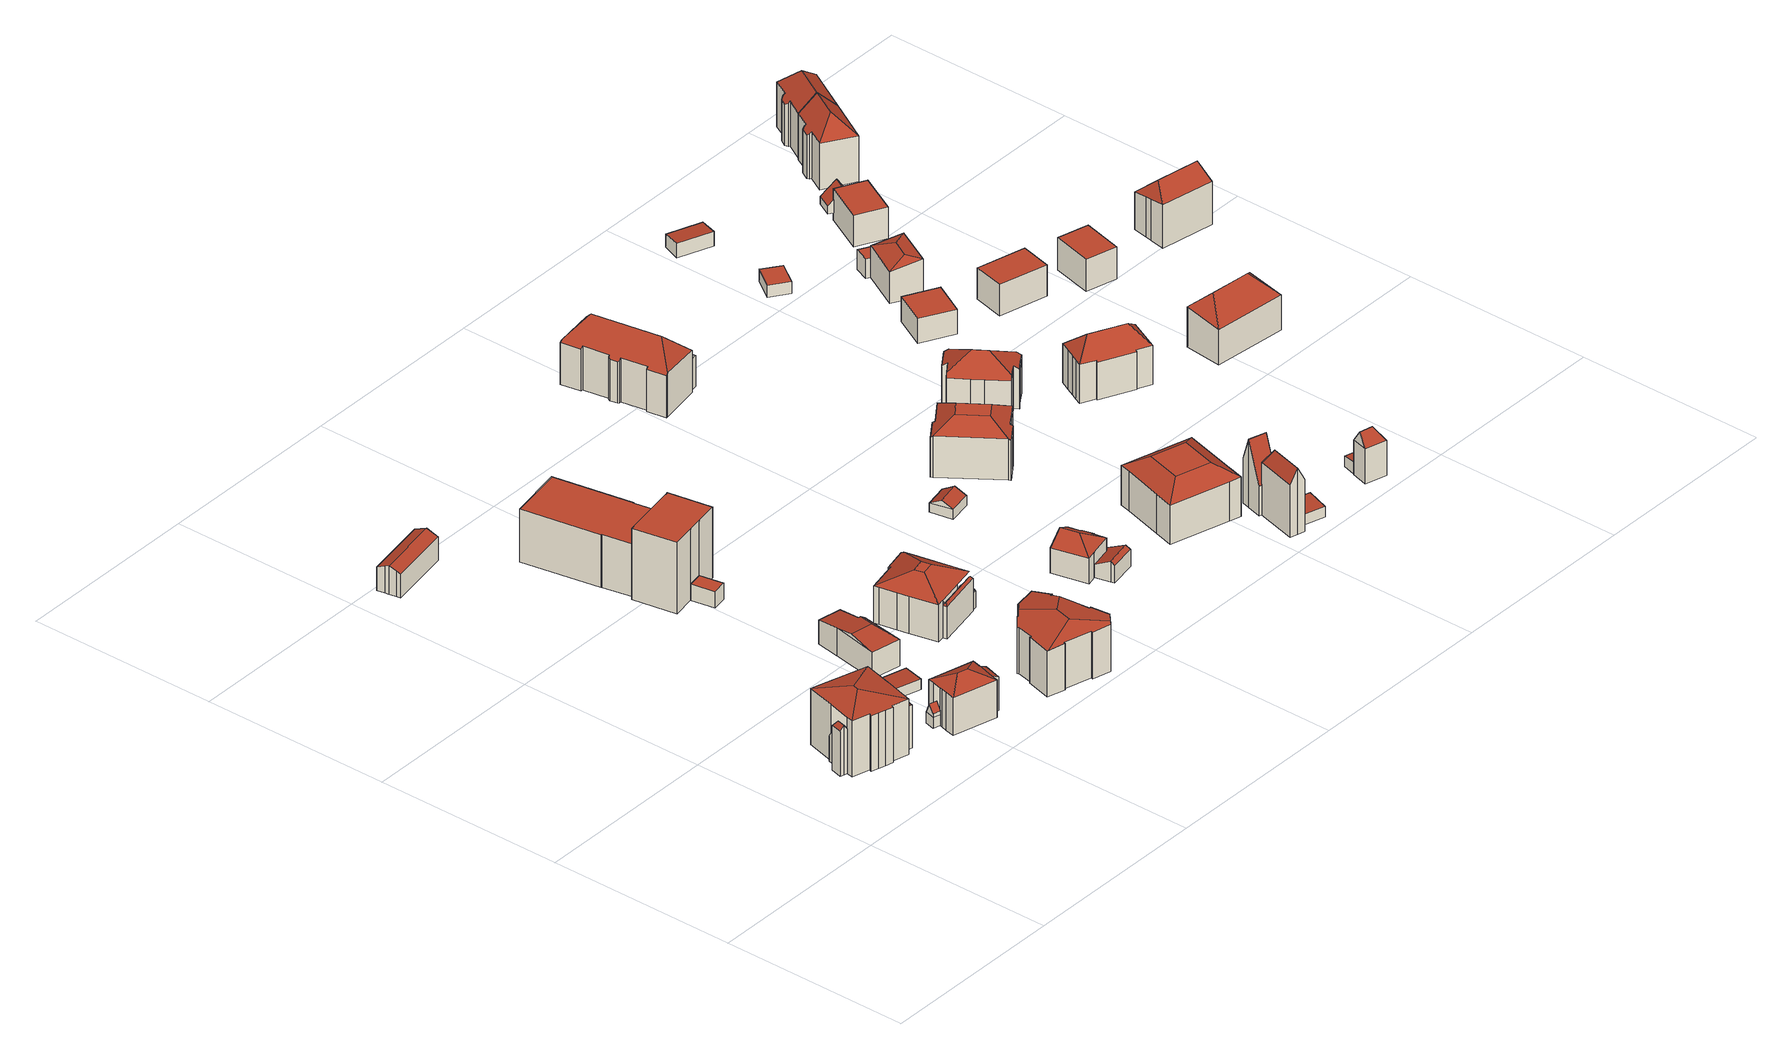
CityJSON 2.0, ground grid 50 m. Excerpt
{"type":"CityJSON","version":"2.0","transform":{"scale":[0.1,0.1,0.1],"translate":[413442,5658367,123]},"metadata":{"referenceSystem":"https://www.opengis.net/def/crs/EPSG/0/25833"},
"CityObjects":{
"building1":{"type":"Building","attributes":{"Gemeindeschluessel":14612000,"Geometrietyp2DReferenz":"3000","function":"31001_9998","roofType":"9999"},"children":["building1-1","building1-2","building1-3"]},
"building1-1":{"type":"BuildingPart","attributes":{"Dachtyp_tdc":"tdcPolyFlatRoof","Dachneigung":7.67,"QualitaetDacherkennung":56,"Geometrietyp2DReferenz":"3000","measuredHeight":11.8,"roofType":"2100"},"parents":["building1"],"geometry":[{"type":"MultiSurface","lod":"2","boundaries":[[[0,1,2,3]],[[1,4,5,2]],[[4,6,7,5]],[[6,8,9,7]],[[8,10,11,9]],[[8,6,4,1,0,10]],[[11,3,2,5,7,9]]],"semantics":{"surfaces":[{"type":"WallSurface"},{"type":"RoofSurface"},{"type":"GroundSurface"}],"values":[0,0,0,0,0,1,2]}}]},
"building1-2":{"type":"BuildingPart","attributes":{"Dachtyp_tdc":"tdcFreeFormRoof","Dachneigung":57.61,"QualitaetDacherkennung":25,"Geometrietyp2DReferenz":"3000","measuredHeight":13.4,"roofType":"5000"},"parents":["building1"],"geometry":[{"type":"MultiSurface","lod":"2","boundaries":[[[12,13,14,15]],[[13,16,17,14]],[[16,18,19,17]],[[18,20,21,19]],[[22,23,24,25]],[[23,12,15,24]],[[26,20,18,16,13,27]],[[13,12,23,27]],[[23,22,26,27]],[[15,14,17,19,21,28,25,24]]],"semantics":{"surfaces":[{"type":"WallSurface"},{"type":"RoofSurface"},{"type":"GroundSurface"}],"values":[0,0,0,0,0,0,1,1,1,2]}}]},
"building1-3":{"type":"BuildingPart","attributes":{"Dachtyp_tdc":"tdcHipRoof","Dachneigung":10.02,"QualitaetDacherkennung":65,"Geometrietyp2DReferenz":"3000","measuredHeight":16.49,"roofType":"3200"},"parents":["building1"],"geometry":[{"type":"MultiSurface","lod":"2","boundaries":[[[29,30,31,32]],[[30,33,34,31]],[[33,35,36,34]],[[35,37,38,36]],[[37,39,25,38]],[[39,22,25]],[[37,35,33,30,29,40,41,42,43]],[[44,45,46,47,48,49]],[[42,50,51,44,49,43]],[[48,52,39,37,43,49]],[[21,53,54,55,56,57,3,11,58,59,60,32,31,34,36,38,25,28]],[[42,41,59,58]],[[41,40,60,59]],[[40,29,32,60]],[[52,21,20]],[[52,48,53,21]],[[48,47,54,53]],[[47,46,55,54]],[[46,45,56,55]],[[45,44,57,56]],[[44,51,3,57]],[[51,0,3]],[[50,11,10]],[[50,42,58,11]]],"semantics":{"surfaces":[{"type":"WallSurface"},{"type":"RoofSurface"},{"type":"GroundSurface"}],"values":[0,0,0,0,0,0,1,1,1,1,2,0,0,0,0,0,0,0,0,0,0,0,0,0]}}]},
"building2":{"type":"Building","attributes":{"Dachtyp_tdc":"tdcGableRoof","Gemeindeschluessel":14612000,"Dachneigung":23.81,"QualitaetDacherkennung":52,"Geometrietyp2DReferenz":"3000","measuredHeight":7.69,"function":"31001_9998","roofType":"3100"},"geometry":[{"type":"Solid","lod":"2","boundaries":[[[[61,62,63,64]],[[62,65,66,63]],[[65,67,68,66]],[[67,69,70,68]],[[69,71,72,70]],[[71,73,74,72]],[[73,75,76,74]],[[75,61,64,76]],[[71,69,67,65,62]],[[62,61,75,73,71]],[[64,63,66,68,70,72,74,76]]]],"semantics":{"surfaces":[{"type":"WallSurface"},{"type":"RoofSurface"},{"type":"GroundSurface"}],"values":[[0,0,0,0,0,0,0,0,1,1,2]]}}]},
"building3":{"type":"Building","attributes":{"Gemeindeschluessel":14612000,"Geometrietyp2DReferenz":"3000","function":"31001_9998","roofType":"9999"},"children":["building3-1","building3-2","building3-3"]},
"building3-1":{"type":"BuildingPart","attributes":{"Dachtyp_tdc":"tdcPolyFlatRoof","Dachneigung":27.38,"QualitaetDacherkennung":52,"Geometrietyp2DReferenz":"3000","measuredHeight":10.13,"roofType":"2100"},"parents":["building3"],"geometry":[{"type":"MultiSurface","lod":"2","boundaries":[[[77,78,79,80]],[[78,81,82,79]],[[81,83,84,82]],[[83,81,78,77]],[[80,79,82,84]]],"semantics":{"surfaces":[{"type":"WallSurface"},{"type":"RoofSurface"},{"type":"GroundSurface"}],"values":[0,0,0,1,2]}}]},
"building3-2":{"type":"BuildingPart","attributes":{"Dachtyp_tdc":"tdcGableRoof","Dachneigung":67.14,"QualitaetDacherkennung":21,"Geometrietyp2DReferenz":"3000","measuredHeight":5.99,"roofType":"3100"},"parents":["building3"],"geometry":[{"type":"MultiSurface","lod":"2","boundaries":[[[85,86,87,88]],[[86,89,90,87]],[[91,85,88,92]],[[93,94,95,96]],[[86,95,94,89]],[[85,96,95,86]],[[91,93,96,85]],[[88,87,90,92]]],"semantics":{"surfaces":[{"type":"WallSurface"},{"type":"RoofSurface"},{"type":"GroundSurface"}],"values":[0,0,0,1,1,0,0,2]}}]},
"building3-3":{"type":"BuildingPart","attributes":{"Dachtyp_tdc":"tdcHipRoof","Dachneigung":27.26,"QualitaetDacherkennung":71,"Geometrietyp2DReferenz":"3000","measuredHeight":12.58,"roofType":"3200"},"parents":["building3"],"geometry":[{"type":"MultiSurface","lod":"2","boundaries":[[[97,77,80]],[[98,84,83]],[[98,99,100,84]],[[99,101,102,100]],[[101,103,104,102]],[[103,105,106,104]],[[105,107,92,106]],[[107,93,91,92]],[[108,90,89]],[[108,109,110,90]],[[109,111,112,110]],[[111,97,80,112]],[[99,98,97,111,113]],[[109,108,107,105,103,101,114]],[[111,109,114,113]],[[101,99,113,114]],[[80,84,100,102,104,106,92,90,110,112]]],"semantics":{"surfaces":[{"type":"WallSurface"},{"type":"RoofSurface"},{"type":"GroundSurface"}],"values":[0,0,0,0,0,0,0,0,0,0,0,0,1,1,1,1,2]}}]},
"building4":{"type":"Building","attributes":{"Dachtyp_tdc":"tdcPolyFlatRoof","Gemeindeschluessel":14612000,"Dachneigung":2.9,"QualitaetDacherkennung":53,"Geometrietyp2DReferenz":"3000","measuredHeight":2.85,"function":"31001_9998","roofType":"2100"},"geometry":[{"type":"Solid","lod":"2","boundaries":[[[[115,116,117,118]],[[116,119,120,117]],[[119,121,122,120]],[[121,115,118,122]],[[121,119,116,115]],[[118,117,120,122]]]],"semantics":{"surfaces":[{"type":"WallSurface"},{"type":"RoofSurface"},{"type":"GroundSurface"}],"values":[[0,0,0,0,1,2]]}}]},
"building5":{"type":"Building","attributes":{"Dachtyp_tdc":"tdcFreeFormRoof","Gemeindeschluessel":14612000,"Dachneigung":10.37,"QualitaetDacherkennung":24,"Geometrietyp2DReferenz":"3000","measuredHeight":8.57,"function":"31001_9998","roofType":"5000"},"geometry":[{"type":"Solid","lod":"2","boundaries":[[[[123,124,125,126]],[[124,127,128,125]],[[127,129,130,128]],[[129,131,132,130]],[[131,133,134,132]],[[133,135,136,134]],[[135,123,126,136]],[[124,123,137,138]],[[138,137,135,133,131,129,139]],[[124,138,139,127]],[[123,135,137]],[[129,127,139]],[[126,125,128,130,132,134,136]]]],"semantics":{"surfaces":[{"type":"WallSurface"},{"type":"RoofSurface"},{"type":"GroundSurface"}],"values":[[0,0,0,0,0,0,0,1,1,1,0,0,2]]}}]},
"building6":{"type":"Building","attributes":{"Dachtyp_tdc":"tdcPolyFlatRoof","Gemeindeschluessel":14612000,"Dachneigung":0,"QualitaetDacherkennung":68,"Geometrietyp2DReferenz":"3000","measuredHeight":4.37,"function":"31001_9998","roofType":"1000"},"geometry":[{"type":"Solid","lod":"2","boundaries":[[[[140,141,142,143]],[[141,144,145,142]],[[144,146,147,145]],[[146,140,143,147]],[[146,144,141,140]],[[143,142,145,147]]]],"semantics":{"surfaces":[{"type":"WallSurface"},{"type":"RoofSurface"},{"type":"GroundSurface"}],"values":[[0,0,0,0,1,2]]}}]},
"building7":{"type":"Building","attributes":{"Gemeindeschluessel":14612000,"Geometrietyp2DReferenz":"3000","function":"31001_9998","roofType":"9999"},"children":["building7-1","building7-2"]},
"building7-1":{"type":"BuildingPart","attributes":{"Dachtyp_tdc":"tdcPolyFlatRoof","Dachneigung":0,"QualitaetDacherkennung":65,"Geometrietyp2DReferenz":"3000","measuredHeight":14.25,"roofType":"1000"},"parents":["building7"],"geometry":[{"type":"MultiSurface","lod":"2","boundaries":[[[148,149,150,151]],[[149,152,153,150]],[[152,154,155,153]],[[154,156,157,155]],[[156,158,159,157]],[[158,160,161,159]],[[160,162,163,161]],[[162,164,165,163]],[[164,162,160,158,156,154,152,149,148,149]],[[151,150,153,155,157,159,161,163,165,150]]],"semantics":{"surfaces":[{"type":"WallSurface"},{"type":"RoofSurface"},{"type":"GroundSurface"}],"values":[0,0,0,0,0,0,0,0,1,2]}}]},
"building7-2":{"type":"BuildingPart","attributes":{"Dachtyp_tdc":"tdcPolyFlatRoof","Dachneigung":0,"QualitaetDacherkennung":65,"Geometrietyp2DReferenz":"3000","measuredHeight":19.23,"roofType":"1000"},"parents":["building7"],"geometry":[{"type":"MultiSurface","lod":"2","boundaries":[[[166,167,151,168]],[[167,148,151]],[[169,170,171,165,164]],[[170,172,173,171]],[[172,174,175,173]],[[174,176,177,175]],[[176,178,179,177]],[[178,180,181,179]],[[180,166,168,181]],[[180,178,176,174,172,170,169,167,166]],[[168,151,150,165,171,173,175,177,179,181]]],"semantics":{"surfaces":[{"type":"WallSurface"},{"type":"RoofSurface"},{"type":"GroundSurface"}],"values":[0,0,0,0,0,0,0,0,0,1,2]}}]},
"building8":{"type":"Building","attributes":{"Dachtyp_tdc":"tdcFreeFormRoof","Gemeindeschluessel":14612000,"Dachneigung":11.98,"QualitaetDacherkennung":18,"Geometrietyp2DReferenz":"3000","measuredHeight":14.34,"function":"31001_9998","roofType":"5000"},"geometry":[{"type":"Solid","lod":"2","boundaries":[[[[182,183,184,185]],[[183,186,187,184]],[[186,188,189,187]],[[188,190,191,189]],[[190,192,193,191]],[[192,194,195,193]],[[194,196,197,195]],[[196,198,199,197]],[[198,200,201,199]],[[200,202,203,201]],[[202,204,205,203]],[[204,206,207,205]],[[206,208,209,207]],[[208,210,211,209]],[[210,212,213,211]],[[212,214,215,213]],[[214,216,217,215]],[[216,218,219,217]],[[218,220,221,219]],[[220,182,185,221]],[[222,223,204,202,200,198,196,224]],[[225,220,218,216,214,212,226,227]],[[227,222,224,194,192,190,188,186,183,182,225]],[[210,208,206,223,222,227,226]],[[182,220,225]],[[206,204,223]],[[212,210,226]],[[196,194,224]],[[185,184,187,189,191,193,195,197,199,201,203,205,207,209,211,213,215,217,219,221]]]],"semantics":{"surfaces":[{"type":"WallSurface"},{"type":"RoofSurface"},{"type":"GroundSurface"}],"values":[[0,0,0,0,0,0,0,0,0,0,0,0,0,0,0,0,0,0,0,0,1,1,1,1,0,0,0,0,2]]}}]},
"building9":{"type":"Building","attributes":{"Gemeindeschluessel":14612000,"Geometrietyp2DReferenz":"3000","function":"31001_9998","roofType":"9999"},"children":["building9-1","building9-2","building9-3"]},
"building9-1":{"type":"BuildingPart","attributes":{"Dachtyp_tdc":"tdcCutTentRoof","Dachneigung":25.55,"QualitaetDacherkennung":41,"Geometrietyp2DReferenz":"3000","measuredHeight":13.76,"roofType":"9999"},"parents":["building9"],"geometry":[{"type":"MultiSurface","lod":"2","boundaries":[[[228,229,230,231]],[[229,232,233,230]],[[232,234,235,233]],[[234,236,237,235]],[[236,238,239,237]],[[238,240,241,239]],[[240,242,243,241]],[[242,244,245,243]],[[244,246,247,245]],[[246,248,247]],[[249,250,251,252,253]],[[250,228,231,251]],[[234,232,229,228,250,254,255]],[[242,240,238,236,234,255,256]],[[257,246,244,242,256,258]],[[250,249,257,258,254]],[[258,256,255,254]],[[231,230,233,235,237,239,241,243,245,247,259,252,251]]],"semantics":{"surfaces":[{"type":"WallSurface"},{"type":"RoofSurface"},{"type":"GroundSurface"}],"values":[0,0,0,0,0,0,0,0,0,0,0,0,1,1,1,1,1,2]}}]},
"building9-2":{"type":"BuildingPart","attributes":{"Dachtyp_tdc":"tdcFreeFormRoof","Dachneigung":51.82,"QualitaetDacherkennung":17,"Geometrietyp2DReferenz":"3000","measuredHeight":9.47,"roofType":"5000"},"parents":["building9"],"geometry":[{"type":"MultiSurface","lod":"2","boundaries":[[[260,253,252,261]],[[262,260,261,263]],[[264,262,265]],[[266,264,265,253]],[[266,253,260]],[[264,266,260,262]],[[261,252,259,267,263]]],"semantics":{"surfaces":[{"type":"WallSurface"},{"type":"RoofSurface"},{"type":"GroundSurface"}],"values":[0,0,1,1,1,1,2]}}]},
"building9-3":{"type":"BuildingPart","attributes":{"Dachtyp_tdc":"tdcFreeFormRoof","Dachneigung":53.38,"QualitaetDacherkennung":28,"Geometrietyp2DReferenz":"3000","measuredHeight":5.45,"roofType":"5000"},"parents":["building9"],"geometry":[{"type":"MultiSurface","lod":"2","boundaries":[[[248,268,269,247]],[[268,270,271,269]],[[270,272,267,271]],[[273,274,270,268]],[[273,268,248]],[[274,273,248,275,272]],[[270,274,272]],[[269,271,267,259,247]]],"semantics":{"surfaces":[{"type":"WallSurface"},{"type":"RoofSurface"},{"type":"GroundSurface"}],"values":[0,0,0,1,1,1,0,2]}}]},
"building10":{"type":"Building","attributes":{"Dachtyp_tdc":"tdcHipAndGableRoof","Gemeindeschluessel":14612000,"Dachneigung":29.93,"QualitaetDacherkennung":52,"Geometrietyp2DReferenz":"3000","measuredHeight":9.48,"function":"31001_9998","roofType":"5000"},"geometry":[{"type":"Solid","lod":"2","boundaries":[[[[276,277,278,279]],[[277,280,281,278]],[[280,282,283,281]],[[282,284,285,283]],[[284,286,287,285]],[[286,288,289,287]],[[288,290,291,289]],[[290,292,293,291]],[[292,294,295,293]],[[294,296,297,295]],[[296,298,299,297]],[[298,300,301,299]],[[300,276,279,301]],[[296,294,292,302]],[[292,290,288,286,284,282,280,277,276,300,302]],[[300,298,296,302]],[[279,278,281,283,285,287,289,291,293,295,297,299,301]]]],"semantics":{"surfaces":[{"type":"WallSurface"},{"type":"RoofSurface"},{"type":"GroundSurface"}],"values":[[0,0,0,0,0,0,0,0,0,0,0,0,0,1,1,1,2]]}}]},
"building11":{"type":"Building","attributes":{"Dachtyp_tdc":"tdcGableRoof","Gemeindeschluessel":14612000,"Dachneigung":24.95,"QualitaetDacherkennung":23,"Geometrietyp2DReferenz":"3000","measuredHeight":5.43,"function":"31001_9998","roofType":"3100"},"geometry":[{"type":"Solid","lod":"2","boundaries":[[[[303,304,305,306]],[[304,307,308,305]],[[307,309,310,308]],[[309,311,312,310]],[[311,313,314,312]],[[313,315,316,314]],[[315,317,318,316]],[[317,303,306,318]],[[313,311,309,307,304,303]],[[303,317,315,313]],[[306,305,308,310,312,314,316,318]]]],"semantics":{"surfaces":[{"type":"WallSurface"},{"type":"RoofSurface"},{"type":"GroundSurface"}],"values":[[0,0,0,0,0,0,0,0,1,1,2]]}}]},
"building12":{"type":"Building","attributes":{"Dachtyp_tdc":"tdcGableRoof","Gemeindeschluessel":14612000,"Dachneigung":29.39,"QualitaetDacherkennung":45,"Geometrietyp2DReferenz":"3000","measuredHeight":4.27,"function":"31001_9998","roofType":"3100"},"geometry":[{"type":"Solid","lod":"2","boundaries":[[[[319,320,321,322]],[[320,323,324,321]],[[323,325,326,324]],[[325,319,322,326]],[[323,320,327]],[[319,325,328]],[[320,319,328,327]],[[325,323,327,328]],[[322,321,324,326]]]],"semantics":{"surfaces":[{"type":"WallSurface"},{"type":"RoofSurface"},{"type":"GroundSurface"}],"values":[[0,0,0,0,0,0,1,1,2]]}}]},
"building13":{"type":"Building","attributes":{"Gemeindeschluessel":14612000,"Geometrietyp2DReferenz":"3000","function":"31001_9998","roofType":"9999"},"children":["building13-1","building13-2","building13-3"]},
"building13-1":{"type":"BuildingPart","attributes":{"Dachtyp_tdc":"tdcFreeFormRoof","Dachneigung":56.38,"QualitaetDacherkennung":12,"Geometrietyp2DReferenz":"3000","measuredHeight":10.3,"roofType":"5000"},"parents":["building13"],"geometry":[{"type":"MultiSurface","lod":"2","boundaries":[[[329,330,331,332]],[[330,333,334,331]],[[333,335,336,334]],[[337,335,333]],[[338,337,333,330]],[[338,330,329]],[[337,338,329,335]],[[332,331,334,336]]],"semantics":{"surfaces":[{"type":"WallSurface"},{"type":"RoofSurface"},{"type":"GroundSurface"}],"values":[0,0,0,1,1,0,1,2]}}]},
"building13-2":{"type":"BuildingPart","attributes":{"Dachtyp_tdc":"tdcFreeFormRoof","Dachneigung":39.91,"QualitaetDacherkennung":8,"Geometrietyp2DReferenz":"3000","measuredHeight":9.35,"roofType":"5000"},"parents":["building13"],"geometry":[{"type":"MultiSurface","lod":"2","boundaries":[[[339,340,341,342]],[[340,343,344,341]],[[343,345,346,344]],[[343,340,347,348]],[[347,339,345,348]],[[339,347,340]],[[343,348,345]],[[341,344,346,342]]],"semantics":{"surfaces":[{"type":"WallSurface"},{"type":"RoofSurface"},{"type":"GroundSurface"}],"values":[0,0,0,1,1,0,0,2]}}]},
"building13-3":{"type":"BuildingPart","attributes":{"Dachtyp_tdc":"tdcHipRoof","Dachneigung":44.47,"QualitaetDacherkennung":72,"Geometrietyp2DReferenz":"3000","measuredHeight":17.06,"roofType":"3200"},"parents":["building13"],"geometry":[{"type":"MultiSurface","lod":"2","boundaries":[[[349,350,351,352]],[[350,353,354,351]],[[353,355,356,354]],[[355,357,358,356]],[[357,359,360,358]],[[359,361,362,360]],[[361,363,364,362]],[[363,365,366,364]],[[365,367,368,366]],[[367,369,370,368]],[[369,371,372,370]],[[371,373,332,372]],[[373,329,332]],[[374,336,335]],[[374,375,342,336]],[[375,339,342]],[[376,346,345]],[[376,377,378,346]],[[377,379,380,378]],[[379,381,382,380]],[[381,383,384,382]],[[383,349,352,384]],[[379,377,385]],[[371,369,386]],[[377,376,375,374,373,371,386,385]],[[369,367,365,363,361,359,357,355,353,350,349,383,381,379,385,386]],[[352,351,354,356,358,360,362,364,366,368,370,372,332,336,342,346,378,380,382,384]]],"semantics":{"surfaces":[{"type":"WallSurface"},{"type":"RoofSurface"},{"type":"GroundSurface"}],"values":[0,0,0,0,0,0,0,0,0,0,0,0,0,0,0,0,0,0,0,0,0,0,1,1,1,1,2]}}]},
"building14":{"type":"Building","attributes":{"Dachtyp_tdc":"tdcCutTentRoof","Gemeindeschluessel":14612000,"Dachneigung":37.01,"QualitaetDacherkennung":69,"Geometrietyp2DReferenz":"3000","measuredHeight":14.35,"function":"31001_9998","roofType":"9999"},"geometry":[{"type":"Solid","lod":"2","boundaries":[[[[387,388,389,390]],[[388,391,392,389]],[[391,393,394,392]],[[393,395,396,394]],[[395,397,398,396]],[[397,399,400,398]],[[399,401,402,400]],[[401,403,404,402]],[[403,405,406,404]],[[405,407,408,406]],[[407,409,410,408]],[[409,411,412,410]],[[411,387,390,412]],[[391,388,413,414]],[[405,403,401,399,397,395,393,391,414,415]],[[407,405,415,416]],[[388,387,411,409,407,416,413]],[[416,415,414,413]],[[390,389,392,394,396,398,400,402,404,406,408,410,412]]]],"semantics":{"surfaces":[{"type":"WallSurface"},{"type":"RoofSurface"},{"type":"GroundSurface"}],"values":[[0,0,0,0,0,0,0,0,0,0,0,0,0,1,1,1,1,1,2]]}}]},
"building15":{"type":"Building","attributes":{"Dachtyp_tdc":"tdcCutTentRoof","Gemeindeschluessel":14612000,"Dachneigung":0.16,"QualitaetDacherkennung":79,"Geometrietyp2DReferenz":"3000","measuredHeight":13.89,"function":"31001_9998","roofType":"9999"},"geometry":[{"type":"Solid","lod":"2","boundaries":[[[[417,418,419,420]],[[418,421,422,419]],[[421,423,424,422]],[[423,425,426,424]],[[425,427,428,426]],[[427,429,430,428]],[[429,431,432,430]],[[431,433,434,432]],[[433,435,436,434]],[[418,417,437,438,435,439,440]],[[425,423,421,418,440,441]],[[429,427,425,441,442]],[[435,433,431,429,442,439]],[[442,441,440,439]],[[436,443,444,420,419,422,424,426,428,430,432,434]],[[435,438,443,436]],[[438,437,444,443]],[[437,417,420,444]]]],"semantics":{"surfaces":[{"type":"WallSurface"},{"type":"RoofSurface"},{"type":"GroundSurface"}],"values":[[0,0,0,0,0,0,0,0,0,1,1,1,1,1,2,0,0,0]]}}]},
"building16":{"type":"Building","attributes":{"Gemeindeschluessel":14612000,"Geometrietyp2DReferenz":"3000","function":"31001_9998","roofType":"9999"},"children":["building16-1","building16-2"]},
"building16-1":{"type":"BuildingPart","attributes":{"Dachtyp_tdc":"tdcFreeFormRoof","Dachneigung":62.21,"QualitaetDacherkennung":5,"Geometrietyp2DReferenz":"3000","measuredHeight":17.97,"roofType":"5000"},"parents":["building16"],"geometry":[{"type":"MultiSurface","lod":"2","boundaries":[[[445,446,447,448,449]],[[446,450,451,447]],[[450,452,453,451]],[[452,454,455,453]],[[454,456,455]],[[450,446,445,457]],[[445,454,457]],[[454,452,450,457]],[[448,447,451,453,455]]],"semantics":{"surfaces":[{"type":"WallSurface"},{"type":"RoofSurface"},{"type":"GroundSurface"}],"values":[0,0,0,0,0,1,1,1,2]}}]},
"building16-2":{"type":"BuildingPart","attributes":{"Dachtyp_tdc":"tdcGableRoof","Dachneigung":68.97,"QualitaetDacherkennung":4,"Geometrietyp2DReferenz":"3000","measuredHeight":18.49,"roofType":"3100"},"parents":["building16"],"geometry":[{"type":"MultiSurface","lod":"2","boundaries":[[[456,458,459,455]],[[458,460,461,459]],[[460,462,463,461]],[[462,464,465,463]],[[464,466,467,465]],[[466,449,448,467]],[[466,464,462,460]],[[460,458,456,449,466]],[[459,461,463,465,467,448,455]]],"semantics":{"surfaces":[{"type":"WallSurface"},{"type":"RoofSurface"},{"type":"GroundSurface"}],"values":[0,0,0,0,0,0,1,1,2]}}]},
"building17":{"type":"Building","attributes":{"Dachtyp_tdc":"tdcPolyFlatRoof","Gemeindeschluessel":14612000,"Dachneigung":4.13,"QualitaetDacherkennung":77,"Geometrietyp2DReferenz":"3000","measuredHeight":3.21,"function":"31001_9998","roofType":"2100"},"geometry":[{"type":"Solid","lod":"2","boundaries":[[[[468,469,470,471]],[[469,472,473,470]],[[472,474,475,473]],[[474,468,471,475]],[[474,472,469,468]],[[471,470,473,475]]]],"semantics":{"surfaces":[{"type":"WallSurface"},{"type":"RoofSurface"},{"type":"GroundSurface"}],"values":[[0,0,0,0,1,2]]}}]},
"building18":{"type":"Building","attributes":{"Dachtyp_tdc":"tdcFreeFormRoof","Gemeindeschluessel":14612000,"Dachneigung":34.97,"QualitaetDacherkennung":36,"Geometrietyp2DReferenz":"3000","measuredHeight":14.95,"function":"31001_9998","roofType":"5000"},"geometry":[{"type":"Solid","lod":"2","boundaries":[[[[476,477,478,479]],[[477,480,481,478]],[[480,482,483,481]],[[482,484,485,483]],[[484,486,487,485]],[[486,488,489,487]],[[488,490,491,489]],[[490,492,493,491]],[[492,494,495,493]],[[494,496,497,495]],[[496,498,499,497]],[[498,500,501,499]],[[500,502,503,501]],[[502,504,505,503]],[[504,506,507,505]],[[506,508,509,507]],[[508,476,479,509]],[[492,490,510,511,512,500,498,496,494]],[[513,514,480,477,476,515]],[[511,510,488,486,484,482,514,513]],[[502,512,511,513,515,508,506,504]],[[490,488,510]],[[482,480,514]],[[502,500,512]],[[476,508,515]],[[479,478,481,483,485,487,489,491,493,495,497,499,501,503,505,507,509]]]],"semantics":{"surfaces":[{"type":"WallSurface"},{"type":"RoofSurface"},{"type":"GroundSurface"}],"values":[[0,0,0,0,0,0,0,0,0,0,0,0,0,0,0,0,0,1,1,1,1,0,0,0,0,2]]}}]},
"building19":{"type":"Building","attributes":{"Dachtyp_tdc":"tdcFreeFormRoof","Gemeindeschluessel":14612000,"Dachneigung":57.44,"QualitaetDacherkennung":4,"Geometrietyp2DReferenz":"3000","measuredHeight":12.84,"function":"31001_9998","roofType":"5000"},"geometry":[{"type":"Solid","lod":"2","boundaries":[[[[516,517,518,519]],[[517,520,521,518]],[[520,522,523,521]],[[522,524,525,523]],[[524,516,519,525]],[[526,524,522]],[[522,527,526]],[[520,527,522]],[[527,520,517]],[[527,517,516]],[[526,527,516,524]],[[519,518,521,523,525]]]],"semantics":{"surfaces":[{"type":"WallSurface"},{"type":"RoofSurface"},{"type":"GroundSurface"}],"values":[[0,0,0,0,0,1,1,1,1,0,1,2]]}}]},
"building20":{"type":"Building","attributes":{"Dachtyp_tdc":"tdcPolyFlatRoof","Gemeindeschluessel":14612000,"Dachneigung":6.2,"QualitaetDacherkennung":48,"Geometrietyp2DReferenz":"3000","measuredHeight":3.21,"function":"31001_9998","roofType":"2100"},"geometry":[{"type":"Solid","lod":"2","boundaries":[[[[528,529,530,531]],[[529,532,533,530]],[[532,534,535,533]],[[534,528,531,535]],[[534,532,529,528]],[[531,530,533,535]]]],"semantics":{"surfaces":[{"type":"WallSurface"},{"type":"RoofSurface"},{"type":"GroundSurface"}],"values":[[0,0,0,0,1,2]]}}]},
"building21":{"type":"Building","attributes":{"Dachtyp_tdc":"tdcHipRoof","Gemeindeschluessel":14612000,"Dachneigung":43,"QualitaetDacherkennung":57,"Geometrietyp2DReferenz":"3000","measuredHeight":14.75,"function":"31001_9998","roofType":"3200"},"geometry":[{"type":"Solid","lod":"2","boundaries":[[[[536,537,538,539]],[[537,540,541,538]],[[540,542,543,541]],[[542,544,545,543]],[[544,546,547,545]],[[546,548,549,547]],[[548,550,551,549]],[[550,552,553,551]],[[552,554,555,553]],[[556,557,558,559]],[[557,560,561,558]],[[560,562,563,561]],[[562,564,565,563]],[[564,566,567,565]],[[566,536,539,567]],[[562,560,557,556,568,569]],[[546,544,570]],[[568,554,552,550,548,546,570,569]],[[544,542,540,537,536,566,564,562,569,570]],[[539,538,541,543,545,547,549,551,553,555,571,559,558,561,563,565,567]],[[554,568,571,555]],[[568,556,559,571]]]],"semantics":{"surfaces":[{"type":"WallSurface"},{"type":"RoofSurface"},{"type":"GroundSurface"}],"values":[[0,0,0,0,0,0,0,0,0,0,0,0,0,0,0,1,1,1,1,2,0,0]]}}]},
"building22":{"type":"Building","attributes":{"Dachtyp_tdc":"tdcPolyFlatRoof","Gemeindeschluessel":14612000,"Dachneigung":0,"QualitaetDacherkennung":75,"Geometrietyp2DReferenz":"3000","measuredHeight":3.21,"function":"31001_9998","roofType":"1000"},"geometry":[{"type":"Solid","lod":"2","boundaries":[[[[572,573,574,575]],[[573,576,577,574]],[[576,578,579,577]],[[578,572,575,579]],[[578,576,573,572]],[[575,574,577,579]]]],"semantics":{"surfaces":[{"type":"WallSurface"},{"type":"RoofSurface"},{"type":"GroundSurface"}],"values":[[0,0,0,0,1,2]]}}]},
"building23":{"type":"Building","attributes":{"Dachtyp_tdc":"tdcPolyFlatRoof","Gemeindeschluessel":14612000,"Dachneigung":0,"QualitaetDacherkennung":49,"Geometrietyp2DReferenz":"3000","measuredHeight":6.62,"function":"31001_9998","roofType":"1000"},"geometry":[{"type":"Solid","lod":"2","boundaries":[[[[580,581,582,583]],[[581,584,585,582]],[[584,586,587,585]],[[586,580,583,587]],[[586,584,581,580]],[[583,582,585,587]]]],"semantics":{"surfaces":[{"type":"WallSurface"},{"type":"RoofSurface"},{"type":"GroundSurface"}],"values":[[0,0,0,0,1,2]]}}]},
"building24":{"type":"Building","attributes":{"Dachtyp_tdc":"tdcPolyFlatRoof","Gemeindeschluessel":14612000,"Dachneigung":4.22,"QualitaetDacherkennung":80,"Geometrietyp2DReferenz":"3000","measuredHeight":3.89,"function":"31001_9998","roofType":"2100"},"geometry":[{"type":"Solid","lod":"2","boundaries":[[[[588,589,590,591]],[[589,592,593,590]],[[592,594,595,593]],[[594,588,591,595]],[[594,592,589,588]],[[591,590,593,595]]]],"semantics":{"surfaces":[{"type":"WallSurface"},{"type":"RoofSurface"},{"type":"GroundSurface"}],"values":[[0,0,0,0,1,2]]}}]},
"building25":{"type":"Building","attributes":{"Dachtyp_tdc":"tdcHipRoof","Gemeindeschluessel":14612000,"Dachneigung":22.87,"QualitaetDacherkennung":22,"Geometrietyp2DReferenz":"3000","measuredHeight":10.6,"function":"31001_9998","roofType":"3200"},"geometry":[{"type":"Solid","lod":"2","boundaries":[[[[596,597,598,599]],[[597,600,601,598]],[[600,602,603,601]],[[602,596,599,603]],[[600,597,604]],[[596,602,605]],[[597,596,605,604]],[[602,600,604,605]],[[599,598,601,603]]]],"semantics":{"surfaces":[{"type":"WallSurface"},{"type":"RoofSurface"},{"type":"GroundSurface"}],"values":[[0,0,0,0,1,1,1,1,2]]}}]},
"building26":{"type":"Building","attributes":{"Dachtyp_tdc":"tdcPolyFlatRoof","Gemeindeschluessel":14612000,"Dachneigung":0,"QualitaetDacherkennung":55,"Geometrietyp2DReferenz":"3000","measuredHeight":5.3,"function":"31001_9998","roofType":"1000"},"geometry":[{"type":"Solid","lod":"2","boundaries":[[[[606,607,608,603]],[[607,609,610,608]],[[609,611,612,610]],[[611,613,599,612]],[[613,606,603,599]],[[613,611,609,607,606]],[[603,608,610,612,599]]]],"semantics":{"surfaces":[{"type":"WallSurface"},{"type":"RoofSurface"},{"type":"GroundSurface"}],"values":[[0,0,0,0,0,1,2]]}}]},
"building27":{"type":"Building","attributes":{"Dachtyp_tdc":"tdcPolyFlatRoof","Gemeindeschluessel":14612000,"Dachneigung":0,"QualitaetDacherkennung":70,"Geometrietyp2DReferenz":"3000","measuredHeight":8.33,"function":"31001_9998","roofType":"1000"},"geometry":[{"type":"Solid","lod":"2","boundaries":[[[[614,615,616,617]],[[615,618,619,616]],[[618,620,621,619]],[[620,614,617,621]],[[620,618,615,614]],[[617,616,619,621]]]],"semantics":{"surfaces":[{"type":"WallSurface"},{"type":"RoofSurface"},{"type":"GroundSurface"}],"values":[[0,0,0,0,1,2]]}}]},
"building28":{"type":"Building","attributes":{"Dachtyp_tdc":"tdcHipRoof","Gemeindeschluessel":14612000,"Dachneigung":39.02,"QualitaetDacherkennung":44,"Geometrietyp2DReferenz":"3000","measuredHeight":14.4,"function":"31001_9998","roofType":"3200"},"geometry":[{"type":"Solid","lod":"2","boundaries":[[[[622,623,624,625]],[[623,626,627,624]],[[626,628,629,627]],[[628,622,625,629]],[[626,623,630]],[[622,628,631]],[[623,622,631,630]],[[628,626,630,631]],[[625,624,627,629]]]],"semantics":{"surfaces":[{"type":"WallSurface"},{"type":"RoofSurface"},{"type":"GroundSurface"}],"values":[[0,0,0,0,1,1,1,1,2]]}}]},
"building29":{"type":"Building","attributes":{"Dachtyp_tdc":"tdcPolyFlatRoof","Gemeindeschluessel":14612000,"Dachneigung":0,"QualitaetDacherkennung":65,"Geometrietyp2DReferenz":"3000","measuredHeight":8.46,"function":"31001_9998","roofType":"1000"},"geometry":[{"type":"Solid","lod":"2","boundaries":[[[[632,633,634,635]],[[633,636,637,634]],[[636,638,639,637]],[[638,640,641,639]],[[640,642,643,641]],[[642,632,635,643]],[[642,640,638,636,633,632]],[[635,634,637,639,641,643]]]],"semantics":{"surfaces":[{"type":"WallSurface"},{"type":"RoofSurface"},{"type":"GroundSurface"}],"values":[[0,0,0,0,0,0,1,2]]}}]},
"building30":{"type":"Building","attributes":{"Dachtyp_tdc":"tdcFreeFormRoof","Gemeindeschluessel":14612000,"Dachneigung":43.77,"QualitaetDacherkennung":10,"Geometrietyp2DReferenz":"3000","measuredHeight":5.76,"function":"31001_9998","roofType":"5000"},"geometry":[{"type":"Solid","lod":"2","boundaries":[[[[644,645,646,647]],[[645,648,649,646]],[[648,650,651,649]],[[650,652,653,651]],[[652,654,655,653]],[[654,644,647,655]],[[656,657,654,652,650,648]],[[645,644,657,656]],[[648,645,656]],[[644,654,657]],[[647,646,649,651,653,655]]]],"semantics":{"surfaces":[{"type":"WallSurface"},{"type":"RoofSurface"},{"type":"GroundSurface"}],"values":[[0,0,0,0,0,0,1,1,0,0,2]]}}]},
"building31":{"type":"Building","attributes":{"Dachtyp_tdc":"tdcPolyFlatRoof","Gemeindeschluessel":14612000,"Dachneigung":0,"QualitaetDacherkennung":78,"Geometrietyp2DReferenz":"3000","measuredHeight":8.71,"function":"31001_9998","roofType":"1000"},"geometry":[{"type":"Solid","lod":"2","boundaries":[[[[658,659,660,661]],[[659,662,663,660]],[[662,664,665,663]],[[664,658,661,665]],[[664,662,659,658]],[[661,660,663,665]]]],"semantics":{"surfaces":[{"type":"WallSurface"},{"type":"RoofSurface"},{"type":"GroundSurface"}],"values":[[0,0,0,0,1,2]]}}]},
"building32":{"type":"Building","attributes":{"Dachtyp_tdc":"tdcHipAndGableRoof","Gemeindeschluessel":14612000,"Dachneigung":44.32,"QualitaetDacherkennung":70,"Geometrietyp2DReferenz":"3000","measuredHeight":17.06,"function":"31001_9998","roofType":"5000"},"geometry":[{"type":"Solid","lod":"2","boundaries":[[[[666,667,668,669]],[[667,670,671,668]],[[670,672,673,671]],[[672,674,675,673]],[[674,676,677,675]],[[676,678,679,677]],[[678,680,681,679]],[[680,682,683,681]],[[682,684,685,683]],[[684,686,687,685]],[[686,666,669,687]],[[682,680,688]],[[680,678,676,688]],[[676,674,672,670,667,666,686,684,682,688]],[[669,668,671,673,675,677,679,681,683,685,687]]]],"semantics":{"surfaces":[{"type":"WallSurface"},{"type":"RoofSurface"},{"type":"GroundSurface"}],"values":[[0,0,0,0,0,0,0,0,0,0,0,1,1,1,2]]}}]},
"building33":{"type":"Building","attributes":{"Dachtyp_tdc":"tdcHipAndGableRoof","Gemeindeschluessel":14612000,"Dachneigung":44.14,"QualitaetDacherkennung":72,"Geometrietyp2DReferenz":"3000","measuredHeight":16.58,"function":"31001_9998","roofType":"5000"},"geometry":[{"type":"Solid","lod":"2","boundaries":[[[[674,689,690,691]],[[689,692,693,690]],[[692,694,695,693]],[[694,696,697,695]],[[696,698,699,697]],[[698,700,701,699]],[[700,702,703,701]],[[702,704,705,703]],[[704,678,706,705]],[[678,707,708,706]],[[707,674,691,708]],[[704,702,709]],[[702,700,698,696,694,692,689,674,707,709]],[[707,678,704,709]],[[691,690,693,695,697,699,701,703,705,706,708]]]],"semantics":{"surfaces":[{"type":"WallSurface"},{"type":"RoofSurface"},{"type":"GroundSurface"}],"values":[[0,0,0,0,0,0,0,0,0,0,0,1,1,1,2]]}}]},
"building34":{"type":"Building","attributes":{"Dachtyp_tdc":"tdcHipAndGableRoof","Gemeindeschluessel":14612000,"Dachneigung":43.31,"QualitaetDacherkennung":50,"Geometrietyp2DReferenz":"3000","measuredHeight":14.61,"function":"31001_9998","roofType":"5000"},"geometry":[{"type":"Solid","lod":"2","boundaries":[[[[710,711,712,713]],[[711,714,715,712]],[[714,716,717,715]],[[716,718,719,717]],[[718,720,721,719]],[[720,722,723,721]],[[722,724,725,723]],[[724,710,713,725]],[[720,718,716,714,711,726]],[[711,710,724,726]],[[724,722,720,726]],[[713,712,715,717,719,721,723,725]]]],"semantics":{"surfaces":[{"type":"WallSurface"},{"type":"RoofSurface"},{"type":"GroundSurface"}],"values":[[0,0,0,0,0,0,0,0,1,1,1,2]]}}]}
},
"vertices":[
[354,242,124],[359,241,123],[359,241,6],[354,242,6],[350,207,123],[350,207,6],[366,202,121],[366,202,6],[358,174,121],[358,174,6],[337,180,124],[337,180,6],
[168,226,127],[176,256,127],[176,256,6],[168,226,6],[191,252,127],[191,252,6],[200,284,74],[200,284,6],[204,283,74],[204,283,6],[187,221,127],[178,223,140],[178,223,6],[187,221,6],[195,251,127],[184,245,140],[195,251,6],
[265,175,156],[247,179,156],[247,179,6],[265,175,6],[228,185,156],[228,185,6],[230,191,157],[230,191,6],[183,204,158],[183,204,6],[187,221,158],[286,169,155],[288,175,156],[333,163,156],[274,262,171],[374,316,156],[268,345,157],[240,353,157],[230,355,158],[224,357,158],[279,278,171],[337,180,156],[354,242,156],[204,283,158],[224,357,6],[230,355,6],[240,353,6],[268,345,6],[374,316,6],[333,163,6],[288,175,6],[286,169,6],
[15,1383,139],[12,1401,147],[12,1401,70],[15,1383,70],[10,1410,143],[10,1410,70],[6,1431,134],[6,1431,70],[175,1461,134],[175,1461,70],[180,1431,147],[180,1431,70],[185,1401,134],[185,1401,70],[17,1371,134],[17,1371,70],
[585,168,110],[604,163,100],[604,163,9],[585,168,9],[591,116,100],[591,116,9],[572,120,110],[572,120,9],
[443,184,38],[450,210,38],[450,210,9],[443,184,9],[469,205,38],[469,205,9],[462,179,38],[462,179,9],[462,179,48],[466,192,68],[446,197,68],[443,184,48],
[585,168,111],[572,120,111],[567,101,111],[567,101,9],[450,131,111],[450,131,9],[456,156,111],[456,156,9],[460,171,111],[460,171,9],[462,179,111],[469,205,110],[473,221,110],[473,221,9],[591,190,110],[591,190,9],[532,157,134],[506,164,134],
[438,320,48],[452,375,45],[452,375,20],[438,320,20],[549,349,45],[549,349,20],[533,293,48],[533,293,20],
[579,494,102],[558,375,106],[558,375,34],[579,494,34],[479,389,106],[479,389,34],[500,508,110],[500,508,34],[511,570,99],[511,570,34],[572,559,99],[572,559,34],[561,497,110],[561,497,34],[568,496,110],[549,448,120],[491,458,120],
[438,880,99],[477,887,99],[477,887,55],[438,880,55],[488,826,99],[488,826,55],[449,819,99],[449,819,55],
[364,984,198],[366,985,198],[366,985,56],[364,984,56],[351,1065,198],[351,1065,56],[349,1065,198],[349,1065,56],[312,1271,198],[312,1271,56],[457,1297,198],[457,1297,56],[494,1091,198],[494,1091,56],[493,1091,198],[493,1091,56],[508,1010,198],[508,1010,56],
[356,983,248],[364,984,248],[356,983,56],[508,1010,248],[509,1010,248],[509,1010,56],[516,1012,248],[516,1012,56],[536,898,248],[536,898,56],[477,887,248],[477,887,56],[438,880,248],[438,880,56],[377,869,248],[377,869,56],
[700,66,133],[718,131,134],[718,131,10],[700,66,10],[721,130,134],[721,130,10],[732,174,134],[732,174,10],[729,176,133],[729,176,10],[758,200,138],[758,200,10],[760,199,139],[760,199,10],[794,226,139],[794,226,10],[794,229,139],[794,229,10],[860,242,135],[860,242,10],[870,192,143],[870,192,10],[866,192,143],[866,192,10],[884,95,140],[884,95,10],[889,96,140],[889,96,10],[899,49,136],[899,49,10],[868,21,136],[868,21,10],[820,33,135],[820,33,10],[820,37,136],[820,37,10],[748,56,136],[748,56,10],[747,53,135],[747,53,10],[817,135,154],[870,171,146],[779,214,142],[704,65,134],[876,28,139],[806,89,154],
[670,442,134],[664,470,134],[664,470,34],[670,442,34],[655,514,134],[655,514,34],[652,528,134],[652,528,34],[733,545,136],[733,545,34],[732,552,132],[732,552,34],[794,565,133],[794,565,34],[795,558,137],[795,558,34],[800,537,137],[800,537,34],[823,427,137],[823,427,34],[823,427,79],[705,372,135],[686,368,134],[686,368,34],[705,372,34],[705,372,121],[723,440,171],[717,464,171],[753,473,171],[829,398,137],[758,447,171],[829,398,34],
[708,361,121],[708,361,34],[831,387,121],[831,387,34],[825,391,128],[829,398,121],[712,368,128],[831,389,34],
[836,429,79],[836,429,34],[844,391,79],[844,391,34],[831,389,79],[831,422,88],[837,390,88],[829,398,79],
[1133,370,108],[1145,372,101],[1145,372,30],[1133,370,30],[1151,347,101],[1151,347,30],[1152,343,101],[1152,343,30],[1163,346,94],[1163,346,30],[1170,317,94],[1170,317,30],[1159,314,101],[1159,314,30],[1165,285,101],[1165,285,30],[1167,279,101],[1167,279,30],[1107,265,99],[1107,265,30],[1082,259,98],[1082,259,30],[1060,353,98],[1060,353,30],[1105,363,125],[1105,363,30],[1116,315,125],
[1117,226,86],[1107,265,67],[1107,265,31],[1117,226,31],[1167,279,66],[1167,279,31],[1165,285,64],[1165,285,31],[1181,288,64],[1181,288,31],[1189,242,86],[1189,242,31],[1192,230,78],[1192,230,31],[1119,216,78],[1119,216,31],
[1056,700,70],[1118,713,70],[1118,713,46],[1056,700,46],[1130,652,72],[1130,652,46],[1068,640,72],[1068,640,46],[1124,682,88],[1062,669,88],
[1021,1650,145],[1048,1655,145],[1048,1655,63],[1021,1650,63],[1055,1613,145],[1055,1613,63],[1028,1609,145],[1028,1609,63],[1039,1624,166],[1034,1653,166],
[1057,1438,146],[1082,1442,146],[1082,1442,63],[1057,1438,63],[1089,1402,146],[1089,1402,63],[1064,1397,146],[1064,1397,63],[1070,1440,156],[1077,1399,156],
[947,1424,182],[935,1492,182],[935,1492,63],[947,1424,63],[930,1491,177],[930,1491,63],[927,1494,175],[927,1494,63],[923,1513,175],[923,1513,63],[925,1519,177],[925,1519,63],[929,1520,181],[929,1520,63],[918,1588,181],[918,1588,63],[912,1587,176],[912,1587,63],[903,1640,176],[903,1640,63],[908,1640,181],[908,1640,63],[1019,1660,176],[1019,1660,63],[1021,1650,176],[1028,1609,176],[1057,1438,177],[1064,1397,177],[1065,1392,177],[1065,1392,63],[956,1373,182],[956,1373,63],[951,1372,177],[951,1372,63],[942,1423,177],[942,1423,63],[1000,1427,234],[969,1605,234],
[1196,798,175],[1254,840,175],[1254,840,64],[1196,798,64],[1352,703,175],[1352,703,64],[1327,685,175],[1327,685,64],[1296,664,175],[1296,664,64],[1294,662,175],[1294,662,64],[1298,657,170],[1298,657,64],[1286,648,170],[1286,648,64],[1249,622,170],[1249,622,64],[1246,627,175],[1246,627,64],[1147,764,175],[1147,764,64],[1144,769,170],[1144,769,64],[1192,803,171],[1192,803,64],[1245,779,207],[1292,713,207],[1255,686,207],[1208,752,207],
[1521,360,137],[1553,351,137],[1553,351,30],[1521,360,30],[1517,219,136],[1517,219,30],[1511,197,137],[1511,197,30],[1503,167,136],[1503,167,30],[1473,175,136],[1473,175,30],[1317,218,136],[1317,218,30],[1331,269,136],[1331,269,30],[1360,373,137],[1360,373,30],[1368,402,137],[1368,402,30],[1471,374,137],[1397,394,137],[1401,344,169],[1494,318,169],[1469,225,169],[1375,251,169],[1397,394,30],[1471,374,30],
[1575,123,172],[1546,18,172],[1546,18,31],[1575,123,31],[1575,123,111],[1527,23,210],[1527,23,31],[1507,29,172],[1507,29,31],[1536,134,172],[1536,134,31],[1536,134,111],[1550,109,210],
[1529,136,111],[1529,136,31],[1540,175,216],[1540,175,31],[1546,197,152],[1546,197,31],[1591,185,151],[1591,185,31],[1585,162,216],[1585,162,31],
[1562,37,59],[1579,95,63],[1579,95,31],[1562,37,31],[1637,78,63],[1637,78,31],[1620,20,59],[1620,20,31],
[1384,917,181],[1376,928,172],[1376,928,66],[1384,917,66],[1428,964,169],[1428,964,66],[1460,918,176],[1460,918,66],[1469,924,168],[1469,924,66],[1505,874,168],[1505,874,66],[1495,867,176],[1495,867,66],[1527,821,169],[1527,821,66],[1511,810,170],[1511,810,66],[1492,797,171],[1492,797,66],[1476,785,172],[1476,785,66],[1468,796,181],[1468,796,66],[1456,788,182],[1456,788,66],[1427,767,175],[1427,767,66],[1392,816,175],[1392,816,66],[1374,842,175],[1374,842,66],[1343,888,175],[1343,888,66],[1521,831,176],[1443,844,216],[1436,774,183],[1421,876,216],[1434,955,176],[1352,894,183],
[1766,25,135],[1778,68,135],[1778,68,41],[1766,25,41],[1831,53,135],[1831,53,41],[1834,52,135],[1834,52,41],[1822,9,135],[1822,9,41],[1806,37,170],[1772,46,169],
[1840,88,72],[1831,53,75],[1831,53,43],[1840,88,43],[1778,68,75],[1778,68,43],[1787,102,72],[1787,102,43],
[1694,755,160],[1714,745,160],[1714,745,66],[1694,755,66],[1717,735,167],[1717,735,66],[1715,731,171],[1715,731,66],[1779,700,171],[1779,700,66],[1740,618,171],[1740,618,66],[1703,635,171],[1703,635,66],[1702,632,167],[1702,632,66],[1614,674,167],[1614,674,66],[1615,677,171],[1615,677,66],[1586,713,171],[1594,728,171],[1594,728,66],[1586,713,66],[1604,750,171],[1604,750,66],[1618,777,171],[1618,777,66],[1682,747,171],[1682,747,66],[1684,751,167],[1684,751,66],[1578,695,171],[1633,719,214],[1724,676,214],[1578,695,66],
[1434,1479,120],[1472,1534,120],[1472,1534,88],[1434,1479,88],[1518,1502,120],[1518,1502,88],[1480,1447,120],[1480,1447,88],
[1653,1159,139],[1609,1075,139],[1609,1075,72],[1653,1159,72],[1525,1119,139],[1525,1119,72],[1569,1203,139],[1569,1203,72],
[1421,1730,131],[1439,1777,127],[1439,1777,92],[1421,1730,92],[1528,1743,127],[1528,1743,92],[1510,1696,131],[1510,1696,92],
[1750,1346,153],[1698,1246,153],[1698,1246,54],[1750,1346,54],[1627,1284,140],[1627,1284,54],[1679,1383,140],[1679,1383,54],[1678,1283,160],[1702,1328,160],
[1679,1383,107],[1669,1388,107],[1669,1388,54],[1685,1427,107],[1685,1427,54],[1769,1382,107],[1769,1382,54],[1750,1346,107],
[1891,1112,140],[1871,1031,140],[1871,1031,56],[1891,1112,56],[1743,1063,140],[1743,1063,56],[1763,1144,140],[1763,1144,56],
[1907,655,170],[2101,635,170],[2101,635,62],[1907,655,62],[2092,536,157],[2092,536,62],[1897,556,157],[1897,556,62],[2053,601,207],[1946,612,207],
[1724,1468,161],[1776,1569,161],[1776,1569,76],[1724,1468,76],[1777,1571,161],[1777,1571,76],[1821,1549,161],[1821,1549,76],[1851,1533,161],[1851,1533,76],[1798,1430,161],[1798,1430,76],
[1839,1583,119],[1821,1549,120],[1821,1549,97],[1839,1583,97],[1777,1571,131],[1777,1571,97],[1776,1569,131],[1776,1569,97],[1763,1576,118],[1763,1576,97],[1783,1614,118],[1783,1614,97],[1799,1560,155],[1818,1595,155],
[2060,1068,132],[2034,964,132],[2034,964,45],[2060,1068,45],[1952,985,132],[1952,985,45],[1978,1089,132],[1978,1089,45],
[1838,1699,216],[1850,1720,217],[1850,1720,101],[1838,1699,101],[1857,1721,222],[1857,1721,101],[1861,1719,226],[1861,1719,101],[1883,1760,226],[1883,1760,101],[1923,1738,271],[1923,1738,101],[1966,1714,223],[1966,1714,101],[1903,1601,223],[1903,1601,101],[1821,1647,226],[1821,1647,101],[1845,1690,226],[1845,1690,101],[1841,1692,222],[1841,1692,101],[1882,1665,271],
[1908,1803,227],[1908,1803,106],[1883,1760,106],[1904,1805,222],[1904,1805,106],[1902,1814,216],[1902,1814,106],[1912,1832,216],[1912,1832,106],[1920,1835,222],[1920,1835,106],[1925,1832,227],[1925,1832,106],[1948,1875,227],[1948,1875,106],[2030,1829,224],[2030,1829,106],[1966,1714,106],[1922,1739,271],[1922,1739,106],[1968,1820,271],
[2327,930,169],[2185,955,169],[2185,955,52],[2327,930,52],[2186,957,169],[2186,957,52],[2192,995,163],[2192,995,52],[2195,1012,160],[2195,1012,52],[2202,1050,154],[2202,1050,52],[2344,1026,154],[2344,1026,52],[2336,980,198],[2336,980,52],[2223,999,198]
]}
